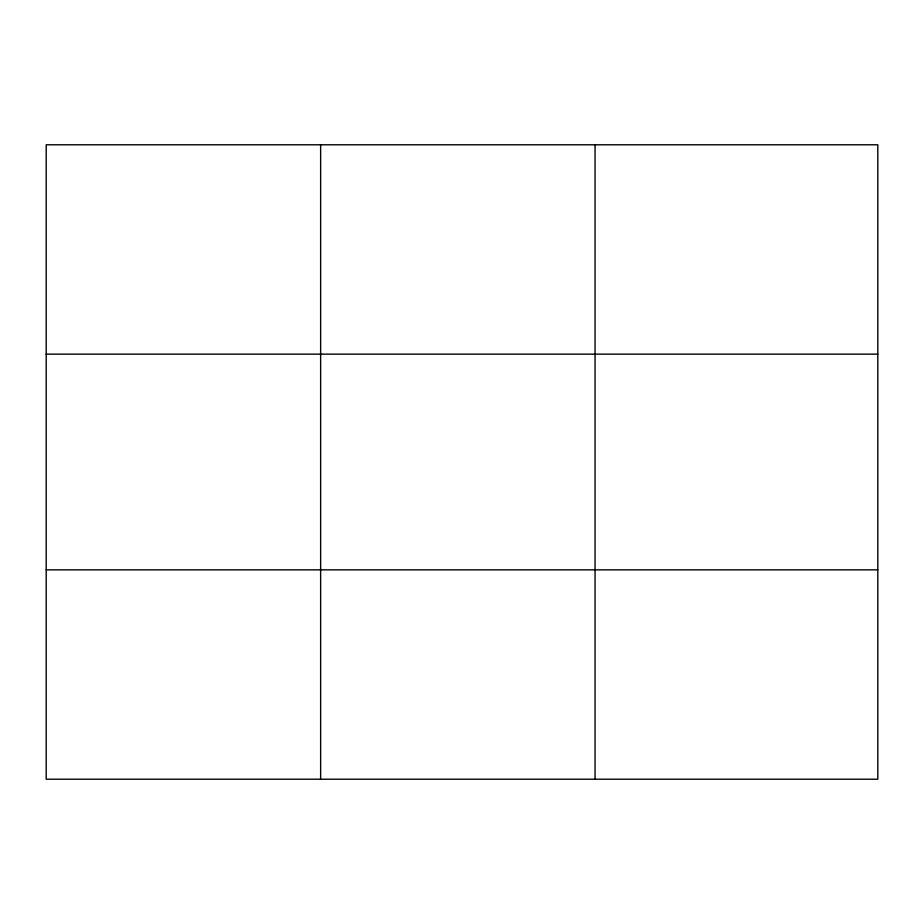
<?xml version="1.0" encoding="UTF-8"?>
<svg xmlns="http://www.w3.org/2000/svg" width="924" height="924" viewBox="0 0 924 924"><rect width="100%" height="100%" fill="white"/><g stroke="black" fill="none" stroke-linecap="round" stroke-linejoin="round"><path stroke-width="1.39" d="M320.628 144.791L320.628 779.209M595.056 144.791L595.056 779.209M877.8 354.146L877.8 144.791L46.2 144.791L46.2 779.209L877.8 779.209L877.8 354.146L46.2 354.146M46.2 569.854L877.8 569.854"/></g></svg>
